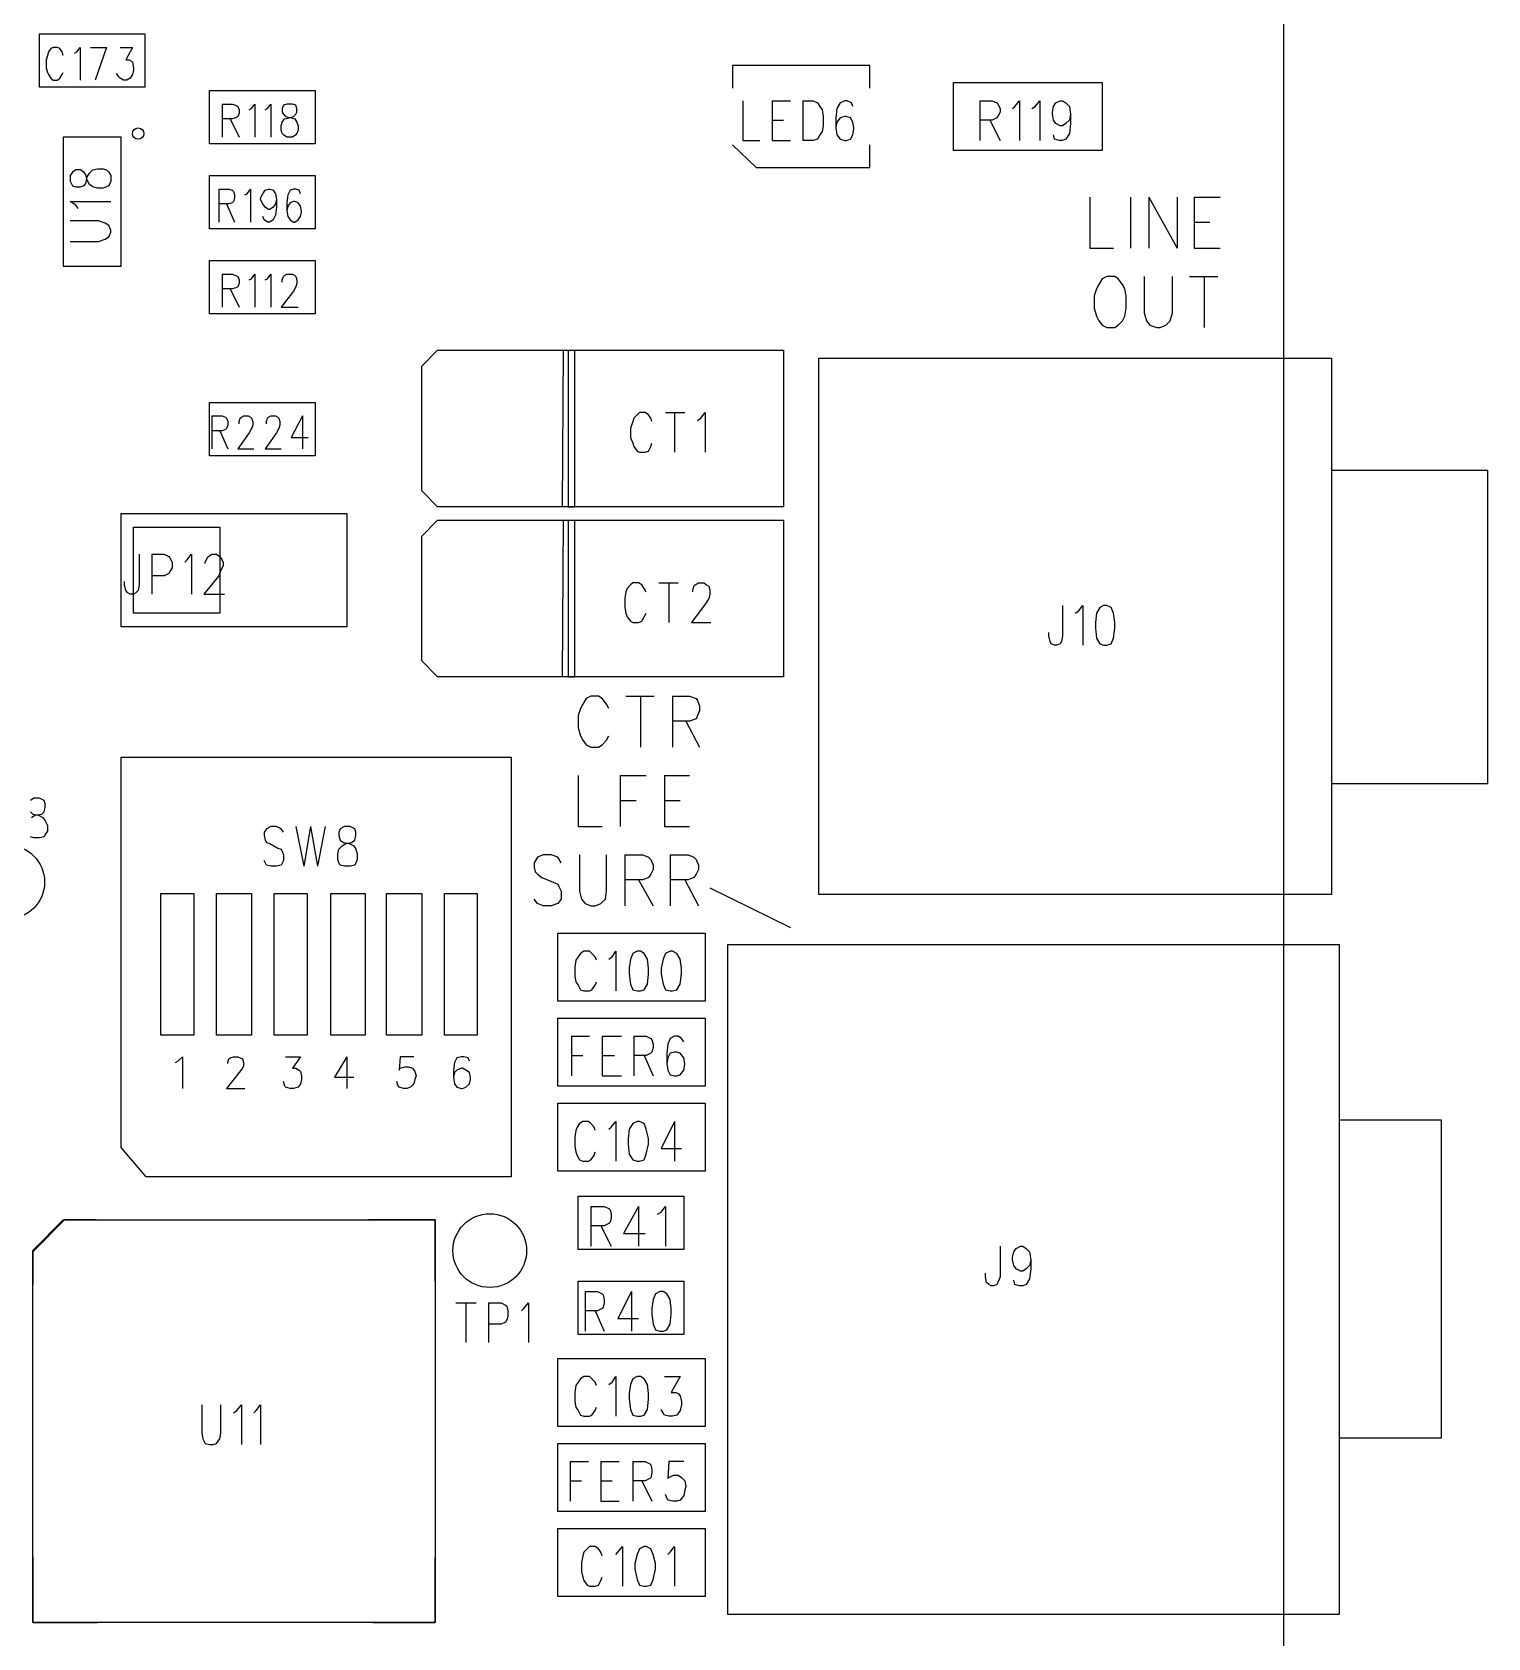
# Model space of a CAD drawing. Extents: x 11.9 to 28.1, y 10.8 to 21.2.
# Drawn here: x 22.345 to 23.628, y 15.749 to 17.166 of the extents above; entities that cross this region are included whole.
import ezdxf

# ---------------------------------------------------------------- set-up
doc = ezdxf.new("R2010")
doc.units = 0
doc.header["$MEASUREMENT"] = 0
doc.layers.add('LAYNR1', color=2, linetype='Continuous')

msp = doc.modelspace()

# ---------------------------------------------------------------- linework, layer by layer
at = {"layer": 'LAYNR1', "color": 7}
for points in [[(23.448, 14.641), (23.448, 20.041)], [(22.351, 17.164), (22.444, 17.164)], [(22.351, 17.117), (22.351, 17.164)], [(22.444, 17.164), (22.444, 17.117)], [(22.369, 17.151), (22.367, 17.152), (22.363, 17.152), (22.361, 17.151), (22.359, 17.148), (22.358, 17.145)], [(22.372, 17.145), (22.371, 17.148), (22.369, 17.151)], [(22.382, 17.147), (22.384, 17.148), (22.387, 17.152), (22.387, 17.123)], [(22.396, 17.152), (22.41, 17.152)], [(22.41, 17.152), (22.4, 17.123)], [(22.422, 17.152), (22.433, 17.152), (22.427, 17.141), (22.43, 17.141), (22.432, 17.14), (22.433, 17.139), (22.434, 17.134), (22.434, 17.132), (22.433, 17.128), (22.431, 17.125), (22.428, 17.123), (22.425, 17.123), (22.422, 17.125), (22.421, 17.126), (22.419, 17.129)], [(22.358, 17.145), (22.357, 17.141), (22.357, 17.134), (22.358, 17.13)], [(23.083, 17.136), (22.962, 17.136)], [(22.962, 17.136), (22.962, 17.116)], [(23.083, 17.116), (23.083, 17.136)], [(22.358, 17.13), (22.359, 17.128), (22.361, 17.125), (22.363, 17.123), (22.367, 17.123), (22.369, 17.125)], [(22.369, 17.125), (22.371, 17.128), (22.372, 17.13)], [(23.157, 17.121), (23.288, 17.121)], [(23.157, 17.061), (23.157, 17.121)], [(23.288, 17.121), (23.288, 17.061)], [(22.444, 17.117), (22.351, 17.117)], [(22.501, 17.067), (22.501, 17.114)], [(22.501, 17.114), (22.594, 17.114)], [(22.594, 17.114), (22.594, 17.067)], [(22.512, 17.102), (22.512, 17.073)], [(22.512, 17.102), (22.521, 17.102), (22.524, 17.101), (22.526, 17.1), (22.527, 17.097), (22.527, 17.094), (22.526, 17.091), (22.524, 17.09), (22.521, 17.089), (22.512, 17.089)], [(22.536, 17.097), (22.538, 17.098), (22.541, 17.102), (22.541, 17.073)], [(22.55, 17.097), (22.552, 17.098), (22.555, 17.102), (22.555, 17.073)], [(22.564, 17.083), (22.565, 17.086), (22.567, 17.089), (22.571, 17.09), (22.575, 17.091), (22.577, 17.093), (22.578, 17.095), (22.578, 17.098), (22.577, 17.101), (22.574, 17.102), (22.569, 17.102)], [(22.569, 17.102), (22.566, 17.101), (22.565, 17.098), (22.565, 17.095), (22.566, 17.093), (22.568, 17.091), (22.573, 17.09), (22.576, 17.089)], [(22.971, 17.105), (22.971, 17.07)], [(22.997, 17.105), (22.997, 17.07)], [(22.997, 17.105), (23.013, 17.105)], [(23.024, 17.105), (23.024, 17.07)], [(23.024, 17.105), (23.033, 17.105)], [(23.033, 17.105), (23.037, 17.103)], [(23.037, 17.103), (23.039, 17.1)], [(23.039, 17.1), (23.041, 17.097)], [(23.041, 17.097), (23.042, 17.091)], [(23.054, 17.098), (23.053, 17.09)], [(23.057, 17.103), (23.054, 17.098)], [(23.061, 17.105), (23.057, 17.103)], [(23.063, 17.105), (23.061, 17.105)], [(23.067, 17.103), (23.063, 17.105)], [(23.068, 17.1), (23.067, 17.103)], [(23.18, 17.105), (23.18, 17.07)], [(23.18, 17.105), (23.191, 17.105), (23.195, 17.103), (23.196, 17.102), (23.198, 17.098), (23.198, 17.095), (23.196, 17.091), (23.195, 17.09), (23.191, 17.088), (23.18, 17.088)], [(23.209, 17.098), (23.211, 17.1), (23.215, 17.105), (23.215, 17.07)], [(23.226, 17.098), (23.229, 17.1), (23.233, 17.105), (23.233, 17.07)], [(23.26, 17.093), (23.259, 17.088), (23.256, 17.085), (23.253, 17.083), (23.251, 17.083), (23.247, 17.085), (23.245, 17.088), (23.244, 17.093), (23.244, 17.095), (23.245, 17.1), (23.247, 17.103), (23.251, 17.105), (23.253, 17.105), (23.256, 17.103), (23.259, 17.1), (23.26, 17.093), (23.26, 17.085), (23.259, 17.076), (23.256, 17.071), (23.253, 17.07), (23.25, 17.07), (23.246, 17.071), (23.245, 17.075)], [(22.519, 17.089), (22.527, 17.073)], [(22.576, 17.089), (22.578, 17.086), (22.579, 17.083), (22.579, 17.079), (22.578, 17.076), (22.577, 17.075), (22.574, 17.073), (22.569, 17.073), (22.566, 17.075), (22.565, 17.076), (22.564, 17.079)], [(22.564, 17.079), (22.564, 17.083)], [(22.997, 17.088), (23.007, 17.088)], [(23.041, 17.078), (23.039, 17.075)], [(23.042, 17.083), (23.041, 17.078)], [(23.042, 17.091), (23.042, 17.083)], [(23.053, 17.09), (23.053, 17.081)], [(23.054, 17.086), (23.053, 17.081)], [(23.053, 17.081), (23.054, 17.075)], [(23.057, 17.09), (23.054, 17.086)], [(23.061, 17.091), (23.057, 17.09)], [(23.062, 17.091), (23.061, 17.091)], [(23.066, 17.09), (23.062, 17.091)], [(23.068, 17.086), (23.066, 17.09)], [(23.069, 17.081), (23.068, 17.086)], [(23.068, 17.075), (23.069, 17.08)], [(23.069, 17.08), (23.069, 17.081)], [(23.189, 17.088), (23.198, 17.07)], [(22.372, 17.073), (22.372, 16.959)], [(22.423, 17.073), (22.372, 17.073)], [(22.423, 16.959), (22.423, 17.073)], [(22.594, 17.067), (22.501, 17.067)], [(22.962, 17.066), (22.983, 17.046)], [(22.971, 17.07), (22.986, 17.07)], [(22.997, 17.07), (23.013, 17.07)], [(23.033, 17.07), (23.024, 17.07)], [(23.037, 17.071), (23.033, 17.07)], [(23.039, 17.075), (23.037, 17.071)], [(23.054, 17.075), (23.057, 17.071)], [(23.057, 17.071), (23.061, 17.07)], [(23.061, 17.07), (23.062, 17.07)], [(23.062, 17.07), (23.066, 17.071)], [(23.066, 17.071), (23.068, 17.075)], [(23.083, 17.046), (23.083, 17.066)], [(23.288, 17.061), (23.157, 17.061)], [(22.501, 17.039), (22.594, 17.039)], [(22.501, 16.992), (22.501, 17.039)], [(22.594, 17.039), (22.594, 16.992)], [(22.983, 17.046), (23.083, 17.046)], [(22.509, 17.027), (22.509, 16.998)], [(22.509, 17.027), (22.518, 17.027), (22.521, 17.026), (22.522, 17.025), (22.523, 17.022), (22.523, 17.019), (22.522, 17.016), (22.521, 17.015), (22.518, 17.014), (22.509, 17.014)], [(22.532, 17.022), (22.534, 17.023), (22.537, 17.027), (22.537, 16.998)], [(22.56, 17.018), (22.559, 17.014), (22.557, 17.011), (22.554, 17.009), (22.553, 17.009), (22.55, 17.011), (22.548, 17.014), (22.546, 17.018), (22.546, 17.019), (22.548, 17.023), (22.55, 17.026), (22.553, 17.027), (22.554, 17.027), (22.557, 17.026), (22.559, 17.023), (22.56, 17.018), (22.56, 17.011), (22.559, 17.004), (22.557, 17), (22.554, 16.998), (22.552, 16.998), (22.549, 17), (22.548, 17.003)], [(22.581, 17.023), (22.58, 17.026), (22.577, 17.027), (22.575, 17.027), (22.572, 17.026), (22.57, 17.022), (22.569, 17.015), (22.569, 17.008), (22.57, 17.003), (22.572, 17), (22.575, 16.998), (22.576, 16.998), (22.579, 17), (22.581, 17.003), (22.582, 17.007), (22.582, 17.008), (22.581, 17.012), (22.579, 17.015), (22.576, 17.016), (22.575, 17.016), (22.572, 17.015), (22.57, 17.012), (22.569, 17.008)], [(22.385, 17.01), (22.383, 17.013), (22.378, 17.016), (22.414, 17.016)], [(22.516, 17.014), (22.523, 16.998)], [(23.277, 17.02), (23.277, 16.975)], [(23.313, 17.02), (23.313, 16.975)], [(23.329, 17.02), (23.329, 16.975)], [(23.329, 17.02), (23.354, 16.975)], [(23.354, 17.02), (23.354, 16.975)], [(23.369, 17.02), (23.369, 16.975)], [(23.369, 17.02), (23.392, 17.02)], [(22.378, 16.981), (22.403, 16.981), (22.409, 16.983), (22.412, 16.985), (22.414, 16.989), (22.414, 16.991), (22.412, 16.995), (22.409, 16.997), (22.403, 16.999), (22.378, 16.999)], [(23.369, 16.998), (23.383, 16.998)], [(22.594, 16.992), (22.501, 16.992)], [(22.501, 16.964), (22.594, 16.964)], [(22.501, 16.917), (22.501, 16.964)], [(22.594, 16.964), (22.594, 16.917)], [(23.277, 16.975), (23.298, 16.975)], [(23.369, 16.975), (23.392, 16.975)], [(22.372, 16.959), (22.423, 16.959)], [(22.512, 16.952), (22.512, 16.923)], [(22.512, 16.952), (22.521, 16.952), (22.524, 16.951), (22.526, 16.95), (22.527, 16.947), (22.527, 16.944), (22.526, 16.941), (22.524, 16.94), (22.521, 16.939), (22.512, 16.939)], [(22.536, 16.947), (22.538, 16.948), (22.541, 16.952), (22.541, 16.923)], [(22.55, 16.947), (22.552, 16.948), (22.555, 16.952), (22.555, 16.923)], [(22.576, 16.951), (22.577, 16.95), (22.578, 16.947), (22.578, 16.944), (22.577, 16.941), (22.575, 16.937), (22.564, 16.923)], [(22.565, 16.945), (22.565, 16.947), (22.566, 16.95), (22.567, 16.951), (22.569, 16.952), (22.574, 16.952), (22.576, 16.951)], [(23.292, 16.95), (23.288, 16.948), (23.285, 16.943), (23.283, 16.939)], [(23.308, 16.939), (23.306, 16.943), (23.302, 16.948), (23.299, 16.95), (23.292, 16.95)], [(23.325, 16.95), (23.325, 16.918), (23.327, 16.911), (23.33, 16.907), (23.336, 16.905)], [(23.339, 16.905), (23.344, 16.907), (23.348, 16.911), (23.35, 16.918), (23.35, 16.95)], [(23.365, 16.95), (23.39, 16.95)], [(23.378, 16.95), (23.378, 16.905)], [(22.519, 16.939), (22.527, 16.923)], [(23.283, 16.939), (23.281, 16.933), (23.281, 16.922)], [(23.309, 16.922), (23.309, 16.933), (23.308, 16.939)], [(22.564, 16.923), (22.579, 16.923)], [(23.281, 16.922), (23.283, 16.915), (23.285, 16.911), (23.288, 16.907), (23.292, 16.905)], [(23.299, 16.905), (23.302, 16.907), (23.306, 16.911), (23.308, 16.915), (23.309, 16.922)], [(22.594, 16.917), (22.501, 16.917)], [(23.292, 16.905), (23.299, 16.905)], [(23.336, 16.905), (23.339, 16.905)], [(22.688, 16.871), (22.702, 16.885)], [(22.702, 16.885), (23.007, 16.885)], [(22.812, 16.747), (22.813, 16.885)], [(22.813, 16.885), (22.817, 16.885)], [(22.817, 16.885), (22.817, 16.747)], [(22.823, 16.747), (22.823, 16.885)], [(23.007, 16.885), (23.007, 16.747)], [(22.688, 16.761), (22.688, 16.871)], [(23.038, 16.405), (23.038, 16.878)], [(23.038, 16.878), (23.49, 16.878)], [(23.49, 16.878), (23.49, 16.405)], [(22.501, 16.792), (22.501, 16.839)], [(22.501, 16.839), (22.594, 16.839)], [(22.594, 16.839), (22.594, 16.792)], [(22.503, 16.827), (22.503, 16.798)], [(22.503, 16.827), (22.512, 16.827), (22.515, 16.826), (22.516, 16.825), (22.517, 16.822), (22.517, 16.819), (22.516, 16.816), (22.515, 16.815), (22.512, 16.814), (22.503, 16.814)], [(22.527, 16.82), (22.527, 16.822), (22.528, 16.825), (22.529, 16.826), (22.531, 16.827), (22.535, 16.827), (22.537, 16.826), (22.538, 16.825), (22.539, 16.822), (22.539, 16.819), (22.538, 16.816), (22.536, 16.812), (22.526, 16.798), (22.54, 16.798)], [(22.551, 16.82), (22.551, 16.822), (22.552, 16.825), (22.553, 16.826), (22.555, 16.827), (22.559, 16.827), (22.561, 16.826), (22.562, 16.825), (22.563, 16.822), (22.563, 16.819), (22.562, 16.816), (22.56, 16.812), (22.55, 16.798), (22.564, 16.798)], [(22.583, 16.827), (22.573, 16.808), (22.588, 16.808)], [(22.583, 16.827), (22.583, 16.798)], [(22.891, 16.822), (22.89, 16.825), (22.888, 16.828), (22.885, 16.83), (22.88, 16.83), (22.878, 16.828), (22.875, 16.825), (22.874, 16.822), (22.872, 16.816), (22.872, 16.808), (22.874, 16.803), (22.875, 16.8), (22.878, 16.796), (22.88, 16.795), (22.885, 16.795), (22.888, 16.796), (22.89, 16.8), (22.891, 16.803)], [(22.903, 16.83), (22.92, 16.83)], [(22.911, 16.83), (22.911, 16.795)], [(22.931, 16.823), (22.934, 16.825), (22.938, 16.83), (22.938, 16.795)], [(22.51, 16.814), (22.517, 16.798)], [(22.594, 16.792), (22.501, 16.792)], [(23.628, 16.779), (23.49, 16.779)], [(23.628, 16.503), (23.628, 16.779)], [(22.702, 16.747), (22.688, 16.761)], [(22.423, 16.741), (22.622, 16.741)], [(22.423, 16.641), (22.423, 16.741)], [(22.622, 16.741), (22.622, 16.641)], [(23.007, 16.747), (22.702, 16.747)], [(22.817, 16.747), (22.823, 16.747)], [(22.434, 16.729), (22.51, 16.729)], [(22.434, 16.653), (22.434, 16.729)], [(22.51, 16.729), (22.51, 16.653)], [(22.688, 16.721), (22.702, 16.735)], [(22.702, 16.735), (23.007, 16.735)], [(22.812, 16.597), (22.813, 16.735)], [(22.813, 16.735), (22.817, 16.735)], [(22.817, 16.735), (22.817, 16.597)], [(22.823, 16.597), (22.823, 16.735)], [(23.007, 16.735), (23.007, 16.597)], [(22.688, 16.611), (22.688, 16.721)], [(22.439, 16.705), (22.439, 16.678), (22.438, 16.673), (22.436, 16.671), (22.434, 16.67), (22.431, 16.67), (22.429, 16.671), (22.427, 16.673), (22.426, 16.678), (22.426, 16.681)], [(22.45, 16.705), (22.45, 16.67)], [(22.45, 16.705), (22.461, 16.705), (22.465, 16.703), (22.466, 16.702), (22.468, 16.698), (22.468, 16.693), (22.466, 16.69), (22.465, 16.688), (22.461, 16.686), (22.45, 16.686)], [(22.479, 16.698), (22.481, 16.7), (22.485, 16.705), (22.485, 16.67)], [(22.497, 16.697), (22.497, 16.698), (22.499, 16.702), (22.5, 16.703), (22.503, 16.705), (22.507, 16.705), (22.51, 16.703), (22.511, 16.702), (22.513, 16.698), (22.513, 16.695), (22.511, 16.691), (22.509, 16.686), (22.496, 16.67), (22.514, 16.67)], [(22.868, 16.672), (22.867, 16.666)], [(22.869, 16.675), (22.868, 16.672)], [(22.872, 16.678), (22.869, 16.675)], [(22.874, 16.68), (22.872, 16.678)], [(22.879, 16.68), (22.874, 16.68)], [(22.882, 16.678), (22.879, 16.68)], [(22.884, 16.675), (22.882, 16.678)], [(22.886, 16.672), (22.884, 16.675)], [(22.897, 16.68), (22.914, 16.68)], [(22.906, 16.68), (22.906, 16.645)], [(22.927, 16.673), (22.928, 16.677)], [(22.927, 16.672), (22.927, 16.673)], [(22.928, 16.677), (22.929, 16.678)], [(22.929, 16.678), (22.932, 16.68)], [(22.932, 16.68), (22.937, 16.68)], [(22.937, 16.68), (22.939, 16.678)], [(22.939, 16.678), (22.941, 16.677)], [(22.941, 16.677), (22.942, 16.673)], [(22.942, 16.67), (22.941, 16.666)], [(22.942, 16.673), (22.942, 16.67)], [(22.51, 16.653), (22.434, 16.653)], [(22.867, 16.666), (22.867, 16.658)], [(22.867, 16.658), (22.868, 16.653)], [(22.868, 16.653), (22.869, 16.65)], [(22.884, 16.65), (22.886, 16.653)], [(22.938, 16.661), (22.926, 16.645)], [(22.941, 16.666), (22.938, 16.661)], [(23.253, 16.66), (23.253, 16.633)], [(23.264, 16.653), (23.267, 16.655)], [(23.267, 16.655), (23.271, 16.66)], [(23.271, 16.66), (23.271, 16.625)], [(23.283, 16.653), (23.282, 16.645)], [(23.286, 16.658), (23.283, 16.653)], [(23.289, 16.66), (23.286, 16.658)], [(23.292, 16.66), (23.289, 16.66)], [(23.296, 16.658), (23.292, 16.66)], [(23.298, 16.653), (23.296, 16.658)], [(23.299, 16.645), (23.298, 16.653)], [(22.622, 16.641), (22.423, 16.641)], [(22.869, 16.65), (22.872, 16.646)], [(22.872, 16.646), (22.874, 16.645)], [(22.874, 16.645), (22.879, 16.645)], [(22.879, 16.645), (22.882, 16.646)], [(22.882, 16.646), (22.884, 16.65)], [(22.926, 16.645), (22.943, 16.645)], [(23.282, 16.645), (23.282, 16.64)], [(23.282, 16.64), (23.283, 16.631)], [(23.298, 16.631), (23.299, 16.64)], [(23.299, 16.64), (23.299, 16.645)], [(23.241, 16.633), (23.241, 16.636)], [(23.242, 16.628), (23.241, 16.633)], [(23.243, 16.626), (23.242, 16.628)], [(23.246, 16.625), (23.243, 16.626)], [(23.248, 16.625), (23.246, 16.625)], [(23.251, 16.626), (23.248, 16.625)], [(23.252, 16.628), (23.251, 16.626)], [(23.253, 16.633), (23.252, 16.628)], [(23.283, 16.631), (23.286, 16.626)], [(23.286, 16.626), (23.289, 16.625)], [(23.289, 16.625), (23.292, 16.625)], [(23.292, 16.625), (23.296, 16.626)], [(23.296, 16.626), (23.298, 16.631)], [(22.702, 16.597), (22.688, 16.611)], [(23.007, 16.597), (22.702, 16.597)], [(22.817, 16.597), (22.823, 16.597)], [(22.828, 16.569), (22.826, 16.563), (22.826, 16.552)], [(22.853, 16.569), (22.851, 16.573), (22.847, 16.578), (22.844, 16.58), (22.837, 16.58), (22.833, 16.578), (22.83, 16.573), (22.828, 16.569)], [(22.868, 16.58), (22.893, 16.58)], [(22.881, 16.58), (22.881, 16.535)], [(22.909, 16.58), (22.909, 16.535)], [(22.909, 16.58), (22.924, 16.58), (22.93, 16.578), (22.931, 16.576), (22.933, 16.571), (22.933, 16.567), (22.931, 16.563), (22.93, 16.56), (22.924, 16.558), (22.909, 16.558)], [(22.921, 16.558), (22.933, 16.535)], [(22.826, 16.552), (22.828, 16.545), (22.83, 16.541), (22.833, 16.537), (22.837, 16.535)], [(22.844, 16.535), (22.847, 16.537), (22.851, 16.541), (22.853, 16.545)], [(22.423, 16.526), (22.767, 16.526)], [(22.423, 16.182), (22.423, 16.526)], [(22.767, 16.526), (22.767, 16.156)], [(22.837, 16.535), (22.844, 16.535)], [(22.826, 16.51), (22.826, 16.465)], [(22.863, 16.51), (22.863, 16.465)], [(22.863, 16.51), (22.886, 16.51)], [(22.902, 16.51), (22.902, 16.465)], [(22.902, 16.51), (22.924, 16.51)], [(23.49, 16.503), (23.628, 16.503)], [(22.344, 16.473), (22.347, 16.475), (22.353, 16.476), (22.355, 16.478), (22.356, 16.482), (22.356, 16.485), (22.355, 16.488), (22.351, 16.49), (22.346, 16.49), (22.346, 16.49), (22.343, 16.488)], [(22.863, 16.488), (22.877, 16.488)], [(22.902, 16.488), (22.916, 16.488)], [(22.343, 16.478), (22.345, 16.476), (22.35, 16.475), (22.354, 16.473), (22.356, 16.47), (22.358, 16.466), (22.358, 16.461), (22.356, 16.458), (22.355, 16.456), (22.351, 16.455), (22.346, 16.455), (22.343, 16.456)], [(22.566, 16.46), (22.564, 16.463), (22.56, 16.465), (22.555, 16.465), (22.551, 16.463), (22.549, 16.46), (22.549, 16.457), (22.55, 16.453), (22.551, 16.451), (22.554, 16.45), (22.561, 16.446), (22.564, 16.445), (22.565, 16.443), (22.566, 16.44), (22.566, 16.435), (22.564, 16.431), (22.56, 16.43), (22.555, 16.43), (22.551, 16.431), (22.549, 16.435)], [(22.577, 16.465), (22.584, 16.43)], [(22.59, 16.465), (22.584, 16.43)], [(22.59, 16.465), (22.596, 16.43)], [(22.603, 16.465), (22.596, 16.43)], [(22.826, 16.465), (22.847, 16.465)], [(22.902, 16.465), (22.924, 16.465)], [(22.811, 16.433), (22.808, 16.438), (22.802, 16.44), (22.795, 16.44), (22.79, 16.438), (22.787, 16.433), (22.787, 16.429)], [(22.827, 16.44), (22.827, 16.408), (22.829, 16.401), (22.832, 16.397), (22.837, 16.395)], [(22.841, 16.395), (22.846, 16.397), (22.85, 16.401), (22.851, 16.408), (22.851, 16.44)], [(22.867, 16.44), (22.867, 16.395)], [(22.867, 16.44), (22.883, 16.44), (22.888, 16.438), (22.89, 16.436), (22.892, 16.431), (22.892, 16.427), (22.89, 16.423), (22.888, 16.42), (22.883, 16.418), (22.867, 16.418)], [(22.907, 16.44), (22.907, 16.395)], [(22.907, 16.44), (22.923, 16.44), (22.928, 16.438), (22.93, 16.436), (22.932, 16.431), (22.932, 16.427), (22.93, 16.423), (22.928, 16.42), (22.923, 16.418), (22.907, 16.418)], [(22.787, 16.429), (22.788, 16.425), (22.79, 16.423), (22.794, 16.42), (22.804, 16.416), (22.808, 16.414), (22.809, 16.412)], [(22.809, 16.412), (22.811, 16.408), (22.811, 16.401), (22.808, 16.397), (22.802, 16.395)], [(22.879, 16.418), (22.892, 16.395)], [(22.92, 16.418), (22.932, 16.395)], [(22.458, 16.406), (22.487, 16.406)], [(22.458, 16.281), (22.458, 16.406)], [(22.487, 16.406), (22.487, 16.281)], [(22.507, 16.406), (22.538, 16.406)], [(22.507, 16.281), (22.507, 16.406)], [(22.538, 16.406), (22.538, 16.281)], [(22.558, 16.406), (22.587, 16.406)], [(22.558, 16.281), (22.558, 16.406)], [(22.587, 16.406), (22.587, 16.281)], [(22.608, 16.406), (22.638, 16.406)], [(22.608, 16.281), (22.608, 16.406)], [(22.638, 16.406), (22.638, 16.281)], [(22.657, 16.406), (22.688, 16.406)], [(22.657, 16.281), (22.657, 16.406)], [(22.688, 16.406), (22.688, 16.281)], [(22.708, 16.406), (22.737, 16.406)], [(22.708, 16.281), (22.708, 16.406)], [(22.737, 16.406), (22.737, 16.281)], [(22.795, 16.395), (22.79, 16.397), (22.787, 16.401)], [(22.942, 16.411), (23.013, 16.376)], [(23.49, 16.405), (23.038, 16.405)], [(22.802, 16.395), (22.795, 16.395)], [(22.837, 16.395), (22.841, 16.395)], [(22.808, 16.311), (22.808, 16.371)], [(22.808, 16.371), (22.938, 16.371)], [(22.938, 16.371), (22.938, 16.311)], [(22.831, 16.355), (22.828, 16.353)], [(22.836, 16.355), (22.831, 16.355)], [(22.838, 16.353), (22.836, 16.355)], [(22.856, 16.35), (22.859, 16.355)], [(22.859, 16.355), (22.859, 16.32)], [(22.878, 16.355), (22.874, 16.353)], [(22.881, 16.355), (22.878, 16.355)], [(22.884, 16.353), (22.881, 16.355)], [(22.907, 16.355), (22.903, 16.353)], [(22.909, 16.355), (22.907, 16.355)], [(22.913, 16.353), (22.909, 16.355)], [(22.958, 15.77), (22.958, 16.361)], [(22.958, 16.361), (23.497, 16.361)], [(23.497, 16.361), (23.497, 15.77)], [(22.824, 16.347), (22.823, 16.341)], [(22.823, 16.341), (22.823, 16.333)], [(22.826, 16.35), (22.824, 16.347)], [(22.828, 16.353), (22.826, 16.35)], [(22.841, 16.35), (22.838, 16.353)], [(22.842, 16.347), (22.841, 16.35)], [(22.853, 16.348), (22.856, 16.35)], [(22.872, 16.348), (22.871, 16.34)], [(22.874, 16.353), (22.872, 16.348)], [(22.887, 16.348), (22.884, 16.353)], [(22.888, 16.34), (22.887, 16.348)], [(22.901, 16.348), (22.899, 16.34)], [(22.903, 16.353), (22.901, 16.348)], [(22.916, 16.348), (22.913, 16.353)], [(22.917, 16.34), (22.916, 16.348)], [(22.823, 16.333), (22.824, 16.328)], [(22.824, 16.328), (22.826, 16.325)], [(22.841, 16.325), (22.842, 16.328)], [(22.871, 16.34), (22.871, 16.335)], [(22.871, 16.335), (22.872, 16.326)], [(22.887, 16.326), (22.888, 16.335)], [(22.888, 16.335), (22.888, 16.34)], [(22.899, 16.34), (22.899, 16.335)], [(22.899, 16.335), (22.901, 16.326)], [(22.916, 16.326), (22.917, 16.335)], [(22.917, 16.335), (22.917, 16.34)], [(22.826, 16.325), (22.828, 16.321)], [(22.828, 16.321), (22.831, 16.32)], [(22.831, 16.32), (22.836, 16.32)], [(22.836, 16.32), (22.838, 16.321)], [(22.838, 16.321), (22.841, 16.325)], [(22.872, 16.326), (22.874, 16.321)], [(22.874, 16.321), (22.878, 16.32)], [(22.878, 16.32), (22.881, 16.32)], [(22.881, 16.32), (22.884, 16.321)], [(22.884, 16.321), (22.887, 16.326)], [(22.901, 16.326), (22.903, 16.321)], [(22.903, 16.321), (22.907, 16.32)], [(22.907, 16.32), (22.909, 16.32)], [(22.909, 16.32), (22.913, 16.321)], [(22.913, 16.321), (22.916, 16.326)], [(22.938, 16.311), (22.808, 16.311)], [(22.808, 16.296), (22.938, 16.296)], [(22.808, 16.236), (22.808, 16.296)], [(22.938, 16.296), (22.938, 16.236)], [(22.487, 16.281), (22.458, 16.281)], [(22.538, 16.281), (22.507, 16.281)], [(22.587, 16.281), (22.558, 16.281)], [(22.638, 16.281), (22.608, 16.281)], [(22.688, 16.281), (22.657, 16.281)], [(22.737, 16.281), (22.708, 16.281)], [(22.82, 16.28), (22.82, 16.245)], [(22.82, 16.28), (22.836, 16.28)], [(22.847, 16.28), (22.847, 16.245)], [(22.847, 16.28), (22.864, 16.28)], [(22.875, 16.28), (22.875, 16.245)], [(22.875, 16.28), (22.886, 16.28), (22.89, 16.278), (22.891, 16.277), (22.892, 16.273), (22.892, 16.27), (22.891, 16.266), (22.89, 16.265), (22.886, 16.263), (22.875, 16.263)], [(22.919, 16.275), (22.917, 16.278), (22.914, 16.28), (22.911, 16.28), (22.907, 16.278), (22.905, 16.273), (22.904, 16.265), (22.904, 16.256), (22.905, 16.25), (22.907, 16.246), (22.911, 16.245), (22.913, 16.245), (22.916, 16.246), (22.919, 16.25), (22.92, 16.255), (22.92, 16.256), (22.919, 16.261), (22.916, 16.265), (22.913, 16.266), (22.911, 16.266), (22.907, 16.265), (22.905, 16.261), (22.904, 16.256)], [(22.471, 16.257), (22.473, 16.258), (22.477, 16.262), (22.477, 16.234)], [(22.517, 16.256), (22.517, 16.257), (22.518, 16.26), (22.519, 16.261), (22.522, 16.262), (22.526, 16.262), (22.528, 16.261), (22.53, 16.26), (22.531, 16.257), (22.531, 16.254), (22.53, 16.252), (22.527, 16.248), (22.516, 16.234)], [(22.568, 16.262), (22.581, 16.262), (22.574, 16.252), (22.577, 16.252), (22.58, 16.25), (22.581, 16.249), (22.582, 16.245)], [(22.622, 16.262), (22.611, 16.244), (22.628, 16.244)], [(22.622, 16.262), (22.622, 16.234)], [(22.681, 16.262), (22.669, 16.262), (22.668, 16.25), (22.669, 16.252), (22.673, 16.253), (22.676, 16.253), (22.68, 16.252), (22.682, 16.249), (22.683, 16.245)], [(22.73, 16.258), (22.729, 16.261), (22.725, 16.262), (22.723, 16.262), (22.719, 16.261), (22.717, 16.257), (22.716, 16.25), (22.716, 16.244), (22.717, 16.238), (22.719, 16.235), (22.723, 16.234)], [(22.82, 16.263), (22.83, 16.263)], [(22.847, 16.263), (22.858, 16.263)], [(22.884, 16.263), (22.892, 16.245)], [(22.582, 16.245), (22.582, 16.242), (22.581, 16.238), (22.579, 16.235), (22.575, 16.234)], [(22.683, 16.245), (22.682, 16.242), (22.681, 16.238), (22.678, 16.235), (22.675, 16.234)], [(22.724, 16.234), (22.727, 16.235), (22.73, 16.238), (22.731, 16.242), (22.731, 16.244), (22.73, 16.248), (22.727, 16.25), (22.724, 16.252), (22.723, 16.252), (22.719, 16.25), (22.717, 16.248), (22.716, 16.244)], [(22.847, 16.245), (22.864, 16.245)], [(22.516, 16.234), (22.532, 16.234)], [(22.572, 16.234), (22.568, 16.235), (22.567, 16.237), (22.566, 16.24)], [(22.575, 16.234), (22.572, 16.234)], [(22.672, 16.234), (22.668, 16.235), (22.667, 16.237), (22.666, 16.24)], [(22.675, 16.234), (22.672, 16.234)], [(22.723, 16.234), (22.724, 16.234)], [(22.938, 16.236), (22.808, 16.236)], [(22.808, 16.161), (22.808, 16.221)], [(22.808, 16.221), (22.938, 16.221)], [(22.938, 16.221), (22.938, 16.161)], [(22.841, 16.197), (22.84, 16.2), (22.837, 16.203), (22.835, 16.205), (22.83, 16.205), (22.827, 16.203), (22.825, 16.2), (22.824, 16.197), (22.823, 16.191), (22.823, 16.183), (22.824, 16.178), (22.825, 16.175), (22.827, 16.171), (22.83, 16.17), (22.835, 16.17), (22.837, 16.171), (22.84, 16.175), (22.841, 16.178)], [(22.853, 16.198), (22.855, 16.2), (22.859, 16.205), (22.859, 16.17)], [(22.911, 16.205), (22.899, 16.181), (22.917, 16.181)], [(22.911, 16.205), (22.911, 16.17)], [(23.587, 16.206), (23.497, 16.206)], [(23.587, 15.926), (23.587, 16.206)], [(22.445, 16.156), (22.423, 16.182)], [(22.938, 16.161), (22.808, 16.161)], [(22.767, 16.156), (22.445, 16.156)], [(22.826, 16.139), (22.919, 16.139)], [(22.826, 16.092), (22.826, 16.139)], [(22.837, 16.13), (22.837, 16.095)], [(22.837, 16.13), (22.849, 16.13), (22.853, 16.128), (22.854, 16.127), (22.855, 16.123), (22.855, 16.12), (22.854, 16.116), (22.853, 16.115), (22.849, 16.113), (22.837, 16.113)], [(22.879, 16.13), (22.866, 16.106), (22.885, 16.106)], [(22.879, 16.13), (22.879, 16.095)], [(22.896, 16.123), (22.899, 16.125), (22.903, 16.13), (22.903, 16.095)], [(22.919, 16.139), (22.919, 16.092)], [(22.373, 16.118), (22.345, 16.09)], [(22.345, 16.091), (22.372, 16.118)], [(22.372, 16.118), (22.7, 16.118)], [(22.401, 16.118), (22.373, 16.118)], [(22.7, 16.118), (22.641, 16.118)], [(22.7, 16.064), (22.7, 16.118)], [(22.7, 16.118), (22.7, 15.763)], [(22.846, 16.113), (22.855, 16.095)], [(22.345, 15.763), (22.345, 16.091)], [(22.345, 16.09), (22.345, 16.061)], [(22.919, 16.092), (22.826, 16.092)], [(23.198, 16.095), (23.198, 16.068), (23.196, 16.063), (23.195, 16.061), (23.192, 16.06), (23.19, 16.06), (23.188, 16.061), (23.186, 16.063), (23.185, 16.068), (23.185, 16.071)], [(23.225, 16.083), (23.224, 16.078), (23.221, 16.075), (23.218, 16.073), (23.216, 16.073), (23.212, 16.075), (23.21, 16.078), (23.209, 16.083), (23.209, 16.085), (23.21, 16.09), (23.212, 16.093), (23.216, 16.095), (23.218, 16.095), (23.221, 16.093), (23.224, 16.09), (23.225, 16.083), (23.225, 16.075), (23.224, 16.066), (23.221, 16.061), (23.218, 16.06), (23.215, 16.06), (23.211, 16.061), (23.21, 16.065)], [(22.826, 16.064), (22.919, 16.064)], [(22.826, 16.017), (22.826, 16.064)], [(22.919, 16.064), (22.919, 16.017)], [(22.718, 16.045), (22.736, 16.045)], [(22.727, 16.045), (22.727, 16.01)], [(22.747, 16.045), (22.747, 16.01)], [(22.747, 16.045), (22.758, 16.045)], [(22.758, 16.045), (22.762, 16.043)], [(22.778, 16.04), (22.782, 16.045)], [(22.782, 16.045), (22.782, 16.01)], [(22.832, 16.055), (22.832, 16.02)], [(22.832, 16.055), (22.843, 16.055)], [(22.843, 16.055), (22.847, 16.053)], [(22.847, 16.053), (22.848, 16.052)], [(22.848, 16.052), (22.849, 16.048)], [(22.849, 16.045), (22.848, 16.041)], [(22.849, 16.048), (22.849, 16.045)], [(22.873, 16.055), (22.861, 16.031)], [(22.873, 16.055), (22.873, 16.02)], [(22.892, 16.048), (22.891, 16.04)], [(22.894, 16.053), (22.892, 16.048)], [(22.898, 16.055), (22.894, 16.053)], [(22.901, 16.055), (22.898, 16.055)], [(22.904, 16.053), (22.901, 16.055)], [(22.907, 16.048), (22.904, 16.053)], [(22.908, 16.04), (22.907, 16.048)], [(22.762, 16.043), (22.763, 16.042)], [(22.763, 16.03), (22.762, 16.028)], [(22.763, 16.042), (22.764, 16.038)], [(22.764, 16.033), (22.763, 16.03)], [(22.764, 16.038), (22.764, 16.033)], [(22.776, 16.038), (22.778, 16.04)], [(22.843, 16.038), (22.832, 16.038)], [(22.841, 16.038), (22.849, 16.02)], [(22.847, 16.04), (22.843, 16.038)], [(22.848, 16.041), (22.847, 16.04)], [(22.861, 16.031), (22.879, 16.031)], [(22.891, 16.04), (22.891, 16.035)], [(22.891, 16.035), (22.892, 16.026)], [(22.907, 16.026), (22.908, 16.035)], [(22.908, 16.035), (22.908, 16.04)], [(22.758, 16.026), (22.747, 16.026)], [(22.762, 16.028), (22.758, 16.026)], [(22.919, 16.017), (22.826, 16.017)], [(22.892, 16.026), (22.894, 16.021)], [(22.894, 16.021), (22.898, 16.02)], [(22.898, 16.02), (22.901, 16.02)], [(22.901, 16.02), (22.904, 16.021)], [(22.904, 16.021), (22.907, 16.026)], [(22.808, 15.936), (22.808, 15.996)], [(22.808, 15.996), (22.938, 15.996)], [(22.938, 15.996), (22.938, 15.936)], [(22.826, 15.975), (22.824, 15.972)], [(22.828, 15.978), (22.826, 15.975)], [(22.831, 15.98), (22.828, 15.978)], [(22.836, 15.98), (22.831, 15.98)], [(22.838, 15.978), (22.836, 15.98)], [(22.841, 15.975), (22.838, 15.978)], [(22.842, 15.972), (22.841, 15.975)], [(22.853, 15.973), (22.856, 15.975)], [(22.856, 15.975), (22.859, 15.98)], [(22.859, 15.98), (22.859, 15.945)], [(22.872, 15.973), (22.871, 15.965)], [(22.874, 15.978), (22.872, 15.973)], [(22.878, 15.98), (22.874, 15.978)], [(22.881, 15.98), (22.878, 15.98)], [(22.884, 15.978), (22.881, 15.98)], [(22.887, 15.973), (22.884, 15.978)], [(22.888, 15.965), (22.887, 15.973)], [(22.902, 15.98), (22.916, 15.98)], [(22.916, 15.98), (22.908, 15.966)], [(22.824, 15.972), (22.823, 15.966)], [(22.823, 15.966), (22.823, 15.958)], [(22.871, 15.965), (22.871, 15.96)], [(22.871, 15.96), (22.872, 15.951)], [(22.887, 15.951), (22.888, 15.96)], [(22.888, 15.96), (22.888, 15.965)], [(22.908, 15.966), (22.912, 15.966)], [(22.912, 15.966), (22.914, 15.965)], [(22.914, 15.965), (22.916, 15.963)], [(22.916, 15.963), (22.917, 15.958)], [(22.494, 15.955), (22.494, 15.93), (22.495, 15.925), (22.497, 15.921), (22.501, 15.92), (22.504, 15.92), (22.507, 15.921), (22.51, 15.925), (22.511, 15.93), (22.511, 15.955)], [(22.522, 15.948), (22.525, 15.95), (22.529, 15.955), (22.529, 15.92)], [(22.54, 15.948), (22.542, 15.95), (22.546, 15.955), (22.546, 15.92)], [(22.823, 15.958), (22.824, 15.953)], [(22.824, 15.953), (22.826, 15.95)], [(22.826, 15.95), (22.828, 15.946)], [(22.828, 15.946), (22.831, 15.945)], [(22.831, 15.945), (22.836, 15.945)], [(22.836, 15.945), (22.838, 15.946)], [(22.838, 15.946), (22.841, 15.95)], [(22.841, 15.95), (22.842, 15.953)], [(22.872, 15.951), (22.874, 15.946)], [(22.874, 15.946), (22.878, 15.945)], [(22.878, 15.945), (22.881, 15.945)], [(22.881, 15.945), (22.884, 15.946)], [(22.884, 15.946), (22.887, 15.951)], [(22.901, 15.948), (22.899, 15.951)], [(22.902, 15.946), (22.901, 15.948)], [(22.906, 15.945), (22.902, 15.946)], [(22.909, 15.945), (22.906, 15.945)], [(22.913, 15.946), (22.909, 15.945)], [(22.916, 15.95), (22.913, 15.946)], [(22.917, 15.955), (22.916, 15.95)], [(22.917, 15.958), (22.917, 15.955)], [(22.938, 15.936), (22.808, 15.936)], [(22.808, 15.921), (22.938, 15.921)], [(22.808, 15.861), (22.808, 15.921)], [(22.938, 15.921), (22.938, 15.861)], [(23.497, 15.926), (23.587, 15.926)], [(22.819, 15.905), (22.819, 15.87)], [(22.819, 15.905), (22.835, 15.905)], [(22.846, 15.905), (22.846, 15.87)], [(22.846, 15.905), (22.862, 15.905)], [(22.874, 15.905), (22.874, 15.87)], [(22.874, 15.905), (22.885, 15.905), (22.889, 15.903), (22.89, 15.902), (22.891, 15.898), (22.891, 15.895), (22.89, 15.891), (22.889, 15.89), (22.885, 15.888), (22.874, 15.888)], [(22.919, 15.905), (22.906, 15.905), (22.905, 15.89), (22.906, 15.891), (22.91, 15.893), (22.914, 15.893), (22.917, 15.891), (22.92, 15.888), (22.921, 15.883), (22.92, 15.88), (22.919, 15.875), (22.916, 15.871), (22.913, 15.87), (22.909, 15.87), (22.905, 15.871), (22.904, 15.873), (22.903, 15.876)], [(22.819, 15.888), (22.829, 15.888)], [(22.846, 15.888), (22.856, 15.888)], [(22.882, 15.888), (22.891, 15.87)], [(22.938, 15.861), (22.808, 15.861)], [(22.846, 15.87), (22.862, 15.87)], [(22.808, 15.786), (22.808, 15.846)], [(22.808, 15.846), (22.938, 15.846)], [(22.938, 15.846), (22.938, 15.786)], [(22.345, 15.821), (22.345, 15.763)], [(22.7, 15.763), (22.7, 15.82)], [(22.847, 15.822), (22.846, 15.825), (22.844, 15.828), (22.841, 15.83), (22.836, 15.83), (22.834, 15.828), (22.831, 15.825), (22.83, 15.822), (22.829, 15.816), (22.829, 15.808), (22.83, 15.803), (22.831, 15.8), (22.834, 15.796), (22.836, 15.795), (22.841, 15.795), (22.844, 15.796), (22.846, 15.8), (22.847, 15.803)], [(22.859, 15.823), (22.861, 15.825), (22.865, 15.83), (22.865, 15.795)], [(22.905, 15.823), (22.907, 15.825), (22.911, 15.83), (22.911, 15.795)], [(22.938, 15.786), (22.808, 15.786)], [(22.345, 15.763), (22.402, 15.763)], [(22.7, 15.763), (22.345, 15.763)], [(22.645, 15.763), (22.7, 15.763)], [(23.497, 15.77), (22.958, 15.77)]]:
    msp.add_lwpolyline(points, dxfattribs=at)
for points in [[(22.378, 17.034), (22.38, 17.03), (22.383, 17.029), (22.387, 17.029), (22.39, 17.03), (22.392, 17.032), (22.393, 17.038), (22.395, 17.041), (22.398, 17.044), (22.402, 17.045), (22.407, 17.045), (22.41, 17.044), (22.412, 17.042), (22.414, 17.039), (22.414, 17.034), (22.412, 17.03), (22.41, 17.029), (22.407, 17.028), (22.402, 17.028), (22.398, 17.029), (22.395, 17.031), (22.393, 17.035), (22.392, 17.04), (22.39, 17.042), (22.387, 17.044), (22.383, 17.044), (22.38, 17.042), (22.378, 17.039), (22.378, 17.034)], [(22.62, 16.465), (22.616, 16.463), (22.615, 16.46), (22.615, 16.457), (22.616, 16.453), (22.619, 16.451), (22.624, 16.45), (22.628, 16.448), (22.63, 16.445), (22.631, 16.441), (22.631, 16.436), (22.63, 16.433), (22.629, 16.431), (22.625, 16.43), (22.62, 16.43), (22.616, 16.431), (22.615, 16.433), (22.614, 16.436), (22.614, 16.441), (22.615, 16.445), (22.618, 16.448), (22.621, 16.45), (22.626, 16.451), (22.629, 16.453), (22.63, 16.457), (22.63, 16.46), (22.629, 16.463), (22.625, 16.465), (22.62, 16.465)], [(22.878, 16.205), (22.874, 16.203), (22.871, 16.198), (22.87, 16.19), (22.87, 16.185), (22.871, 16.176), (22.874, 16.171), (22.878, 16.17), (22.88, 16.17), (22.884, 16.171), (22.886, 16.176), (22.888, 16.185), (22.888, 16.19), (22.886, 16.198), (22.884, 16.203), (22.88, 16.205), (22.878, 16.205)], [(22.884, 15.83), (22.88, 15.828), (22.878, 15.823), (22.876, 15.815), (22.876, 15.81), (22.878, 15.801), (22.88, 15.796), (22.884, 15.795), (22.886, 15.795), (22.89, 15.796), (22.892, 15.801), (22.894, 15.81), (22.894, 15.815), (22.892, 15.823), (22.89, 15.828), (22.886, 15.83), (22.884, 15.83)]]:
    msp.add_lwpolyline(points, close=True, dxfattribs=at)
for centre, radius in [((22.438, 17.076), 0.005), ((22.323, 16.416), 0.0325), ((22.748, 16.091), 0.0325)]:
    msp.add_circle(centre, radius, dxfattribs=at)

doc.saveas('drawing.dxf')
